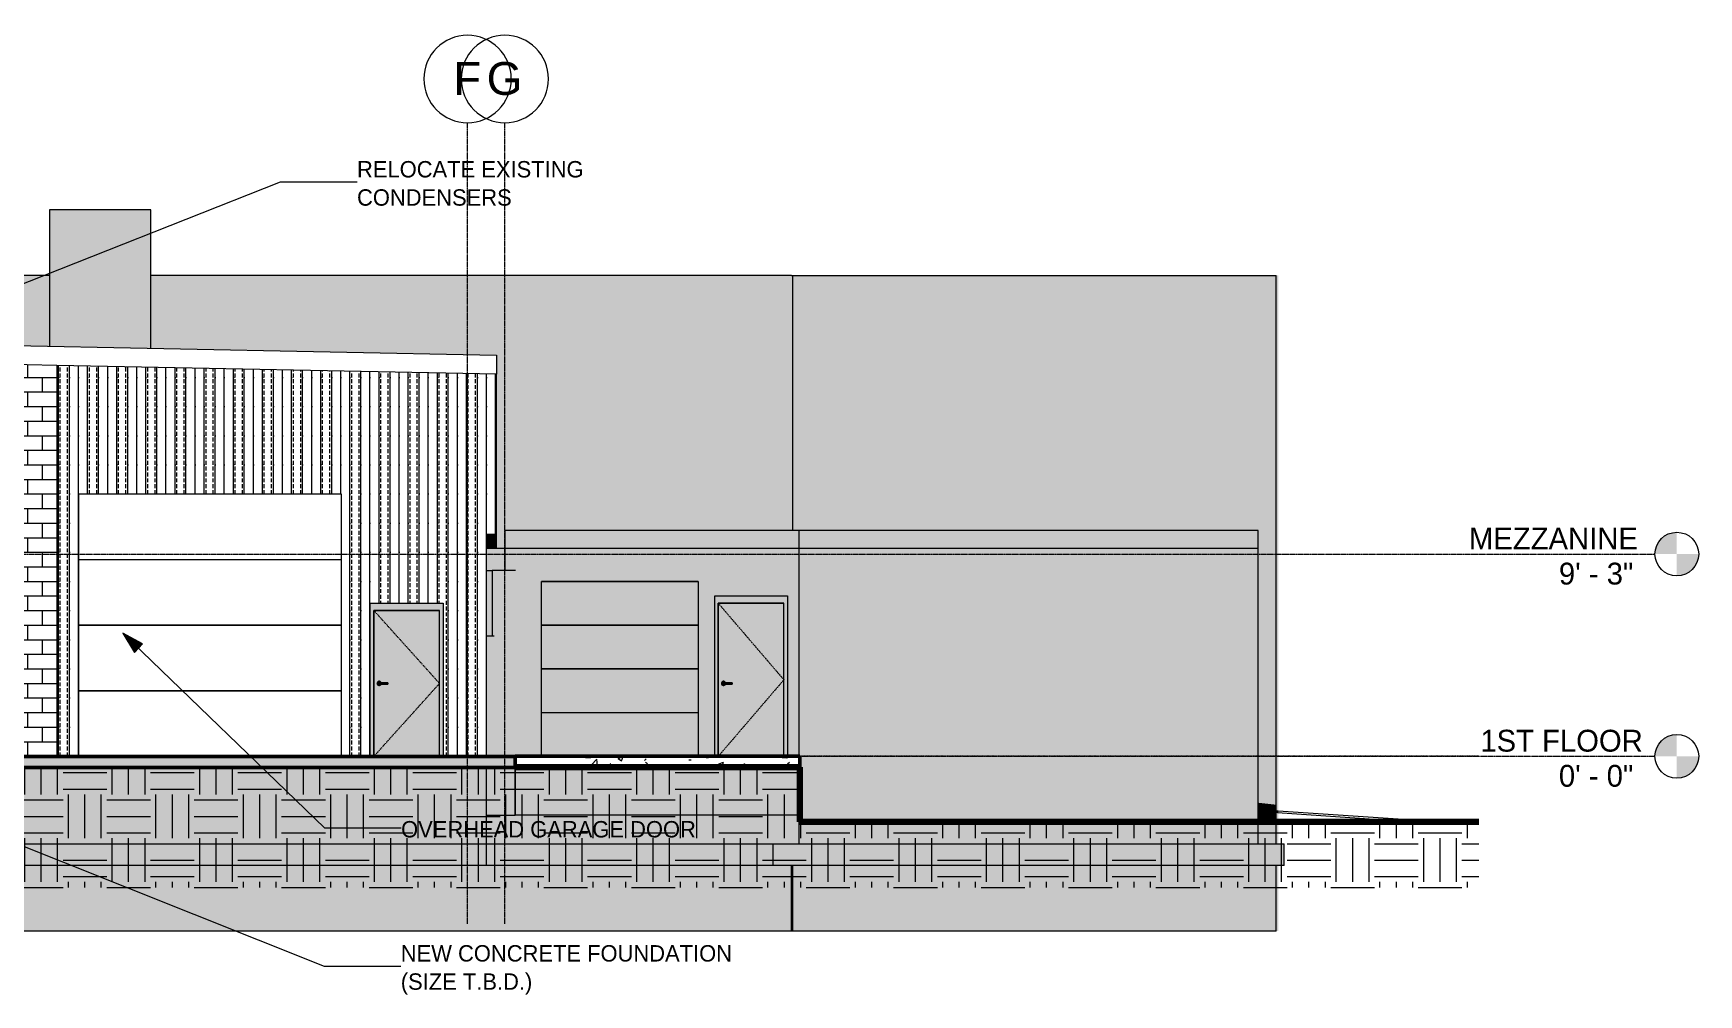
# Model space of a CAD drawing. Header units: inches. Extents: x -12040 to -7983, y -201 to 456.
# Drawn here: x -8897 to -7983, y -131 to 397 of the extents above; entities that cross this region are included whole.
import ezdxf

# ---------------------------------------------------------------- set-up
doc = ezdxf.new("R2010")
doc.units = ezdxf.units.IN
doc.header["$MEASUREMENT"] = 0
for name, pattern in [('Aligning Line 1_8_', [0.25, 0.125, -0.125]), ('Dash 1_16_', [0.125, 0.0625, -0.0625]), ('Grid Line 1_2_', [0.875, 0.5, -0.125, 0.125, -0.125])]:
    doc.linetypes.add(name, pattern=pattern)
for name, color, linetype, lineweight in [('A-DOOR', 31, 'Continuous', 13), ('A-DOOR-1', 163, 'Continuous', 13), ('A-DOOR-2', 10, 'Continuous', 13), ('A-DOOR-3', 173, 'Dash 1_16_', 9), ('A-DOOR-4', 173, 'Continuous', 9), ('A-DOOR-5', 31, 'Continuous', 9), ('A-DOOR-6', 31, 'Dash 1_16_', 9), ('A-DOOR-FRAM', 31, 'Continuous', 13), ('A-DOOR-FRAM-1', 10, 'Continuous', 13), ('A-DOOR-FRAM-2', 173, 'Continuous', 9), ('A-DOOR-FRAM-3', 31, 'Continuous', 9), ('A-FLOR-5', 192, 'Continuous', 50), ('A-FLOR-LEVL', 51, 'Continuous', 9), ('A-FLOR-LEVL-1', 51, 'Grid Line 1_2_', 9), ('A-FLOR-PATT-1', 8, 'Continuous', 9), ('A-GENM', 5, 'Continuous', 9), ('A-GENM-1', 5, 'Continuous', 50), ('A-ROOF', 132, 'Continuous', 13), ('A-ROOF-4', 10, 'Continuous', 13), ('A-ROOF-5', 90, 'Continuous', 13), ('A-ROOF-6', 163, 'Continuous', 13), ('A-WALL', 113, 'Continuous', 13), ('A-WALL-1', 10, 'Continuous', 13), ('A-WALL-3', 163, 'Continuous', 13), ('A-WALL-4', 254, 'Continuous', 13), ('A-WALL-PATT-1', 10, 'Continuous', 13), ('A-WALL-PATT-3', 111, 'Continuous', 9), ('C-TOPO', 7, 'Continuous', 9), ('C-TOPO-1', 7, 'Continuous', 140), ('C-TOPO-2', 253, 'Continuous', 9), ('C-TOPO-4', 9, 'Continuous', 9), ('G-ANNO-SYMB', 111, 'Aligning Line 1_8_', 9), ('G-ANNO-TEXT', 231, 'Continuous', 9), ('S-BEAM-1', 173, 'Continuous', 9), ('S-BEAM-6', 50, 'Continuous', 9), ('S-COLS-2', 173, 'Continuous', 9), ('S-COLS-4', 90, 'Continuous', 13), ('S-FNDN', 32, 'Continuous', 13), ('S-FNDN-4', 163, 'Continuous', 13), ('S-FNDN-5', 254, 'Continuous', 13), ('S-FNDN-8', 90, 'Continuous', 13), ('S-GRID-1', 1, 'Grid Line 1_2_', 9), ('S-GRID-IDEN', 1, 'Continuous', 9)]:
    doc.layers.add(name, color=color, linetype=linetype, lineweight=lineweight)
doc.styles.add('Arial', font='arial.ttf', dxfattribs={"height": 18})
doc.styles.add('Century Gothic', font='ufonts.com_century-gothic.ttf', dxfattribs={"height": 12})
doc.styles.add('Century Gothic_1', font='ufonts.com_century-gothic.ttf', dxfattribs={"height": 9})
pattern_1 = [(0, (-8928.57, 126), (24, 24), [24, -24]), (0, (-8928.57, 135), (24, 24), [24, -24]), (0, (-8928.57, 144), (24, 24), [24, -24]), (90, (-8925.57, 147), (-24, 24), [24, -24]), (90, (-8916.57, 147), (-24, 24), [24, -24]), (90, (-8907.57, 147), (-24, 24), [24, -24])]
pattern_2 = [(50, (-8928.57, 126), (27.5427, -2.4099), [2.88, -31.68]), (355, (-8928.57, 126), (-5.3278, 28.8843), [2.304, -25.344]), (100.451, (-8926.276, 125.8), (22.2153, 26.474), [2.448, -26.924]), (46.184, (-8928.57, 133.68), (40.9819, -6.3564), [4.32, -47.52]), (96.636, (-8925.156, 133.15), (35.8907, 37.4062), [3.671, -40.386]), (351.184, (-8928.57, 133.68), (35.891, 37.4062), [3.456, -38.016]), (21, (-8924.73, 131.76), (22.921, -15.4607), [2.88, -31.68]), (326, (-8924.73, 131.76), (9.3435, 27.8457), [2.304, -25.344]), (71.451, (-8922.82, 130.472), (32.2648, 12.3844), [2.448, -26.924]), (37.5, (-8928.571, 126), (0.46686, 12.7827), [1.267, -23.77, 1.267, -24.461, -25.44]), (37.5, (-8928.571, 126), (0.46686, 12.7827), [-50.765, 1.267, -24.173]), (7.5, (-8928.571, 126), (10.1016, 15.1451), [1.267, -13.402, 1.267, -23.194, -9.696]), (7.5, (-8928.571, 126), (10.1016, 15.1451), [-39.13, 1.267, -8.429]), (327.5, (-8937.134, 126), (20.49916, -0.86578), [1.267, -8.333, 1.267, -28.685, -39.744]), (327.5, (-8937.134, 126), (20.49916, -0.86578), [-39.552, 1.267, -38.477]), (317.5, (-8940.974, 126), (22.3948, 3.8443), [1.267, -11.213, 1.267, -18.624, -28.224]), (317.5, (-8940.974, 126), (22.3948, 3.8443), [-32.371, 1.267, -26.957])]

# ---------------------------------------------------------------- blocks, each defined once
blk = doc.blocks.new('Door-Passage-Single-Flush - 36_ x 84_-1370570-BUILDING SECTION - NORTH_SOUTH - LOOKING EAST - _REPAIR GARAGE')
at = {"layer": 'A-DOOR-2'}
h = blk.add_hatch(color=256, dxfattribs=at)
h.paths.add_polyline_path([(-10683.21, 0.12), (-10647.21, 0.12), (-10647.21, 84), (-10683.21, 84), (-10683.21, 4.54)], flags=0)
h.paths.add_polyline_path([(-10680.35, 38.82), (-10680.66, 38.86), (-10680.94, 38.98), (-10681.19, 39.16), (-10681.38, 39.41), (-10681.49, 39.69), (-10681.53, 40), (-10681.49, 40.31), (-10681.38, 40.59), (-10681.11, 40.89), (-10680.94, 41.02), (-10680.66, 41.14), (-10680.35, 41.18), (-10680.05, 41.14), (-10679.76, 41.02), (-10679.52, 40.84), (-10679.33, 40.59), (-10679.21, 40.39), (-10675.53, 40.38), (-10675.53, 39.61), (-10679.25, 39.61), (-10679.33, 39.41), (-10679.52, 39.16), (-10679.76, 38.98), (-10680.05, 38.86)], flags=0)
h = blk.add_hatch(color=256, dxfattribs=at)
h.paths.add_polyline_path([(-10680.35, 38.82), (-10680.05, 38.86), (-10679.76, 38.98), (-10679.52, 39.16), (-10679.33, 39.41), (-10679.28, 39.61), (-10679.66, 39.62), (-10680.03, 40.01), (-10679.66, 40.39), (-10679.25, 40.39), (-10679.33, 40.59), (-10679.52, 40.84), (-10679.76, 41.02), (-10680.05, 41.14), (-10680.35, 41.18), (-10680.66, 41.14), (-10680.94, 41.02), (-10681.19, 40.84), (-10681.38, 40.59), (-10681.49, 40.31), (-10681.53, 40), (-10681.49, 39.69), (-10681.38, 39.41), (-10681.11, 39.11), (-10680.94, 38.98), (-10680.66, 38.86)], flags=0)
h.paths.add_polyline_path([(-10679.66, 39.61), (-10680, 39.62), (-10680.36, 39.64), (-10680.55, 39.74), (-10680.6, 39.8), (-10680.6, 40.2), (-10680.43, 40.35), (-10680.24, 40.39), (-10679.91, 40.35), (-10679.71, 40.34), (-10680.04, 40), (-10679.68, 39.62)], flags=0)
h.paths.add_polyline_path([(-10679.66, 39.8), (-10679.7, 40.07), (-10679.73, 40), (-10679.69, 39.9)], flags=0)
h = blk.add_hatch(color=256, dxfattribs=at)
h.paths.add_polyline_path([(-10680.25, 39.61), (-10679.91, 39.65), (-10679.71, 39.66), (-10680.04, 40), (-10680.61, 40), (-10680.55, 39.74), (-10680.43, 39.65), (-10680.27, 39.61)], flags=0)
h.paths.add_polyline_path([(-10679.66, 39.62), (-10679.69, 39.9), (-10679.73, 40), (-10680.04, 40), (-10679.7, 39.66)], flags=0)
h = blk.add_hatch(color=256, dxfattribs=at)
h.paths.add_polyline_path([(-10679.91, 40), (-10679.73, 40), (-10679.66, 40.34), (-10679.7, 40.34), (-10680.04, 40), (-10679.94, 40)], flags=0)
h.paths.add_polyline_path([(-10680.45, 40), (-10680.03, 40.01), (-10679.74, 40.38), (-10680, 40.38), (-10680.34, 40.37), (-10680.55, 40.26), (-10680.6, 40.2), (-10680.58, 40), (-10680.52, 40)], flags=0)
for points in [[(-10677.87, 40), (-10675.53, 40), (-10675.53, 40.39), (-10679.66, 40.38), (-10679.66, 40)], [(-10675.53, 39.61), (-10675.53, 40), (-10679.66, 40), (-10679.66, 39.61), (-10677.87, 39.61)]]:
    blk.add_hatch(color=256, dxfattribs=at).paths.add_polyline_path(points, flags=0)
at = {"layer": 'A-DOOR-FRAM-1'}
blk.add_hatch(color=256, dxfattribs=at).paths.add_polyline_path([(-10685.21, 0.12), (-10683.21, 0.12), (-10683.21, 84), (-10647.21, 84), (-10647.21, 0.12), (-10645.21, 0.12), (-10645.21, 88), (-10685.21, 88), (-10685.21, 3.72)], flags=0)
at = {"layer": 'A-DOOR-3'}
for p, q in [((-10683.21, 84), (-10647.21, 42)), ((-10647.21, 42), (-10683.1, 0.12))]:
    blk.add_line(p, q, dxfattribs=at)
at = {"layer": 'A-DOOR-4'}
for p, q in [((-10683.21, 84), (-10683.21, 0.12)), ((-10647.21, 84), (-10683.21, 84)), ((-10647.21, 0.12), (-10647.21, 84)), ((-10675.53, 40.39), (-10679.66, 40.39)), ((-10679.66, 39.61), (-10675.53, 39.61)), ((-10675.53, 40.39), (-10675.53, 40)), ((-10675.53, 40), (-10675.53, 39.61))]:
    blk.add_line(p, q, dxfattribs=at)
at = {"layer": 'A-DOOR-4', "flags": 128}
for points in [[(-10679.66, 40.39), (-10679.69, 40.39), (-10679.71, 40.39), (-10679.73, 40.39), (-10679.76, 40.39), (-10679.78, 40.39), (-10679.8, 40.39), (-10679.83, 40.39), (-10679.85, 40.39), (-10679.87, 40.39), (-10679.89, 40.39), (-10679.92, 40.39), (-10679.94, 40.39), (-10679.96, 40.39), (-10679.98, 40.39), (-10680, 40.39), (-10680.02, 40.39), (-10680.04, 40.39), (-10680.05, 40.39), (-10680.07, 40.39), (-10680.09, 40.39), (-10680.1, 40.39), (-10680.12, 40.39), (-10680.13, 40.39), (-10680.15, 40.39), (-10680.16, 40.39), (-10680.17, 40.39), (-10680.19, 40.39), (-10680.2, 40.39), (-10680.21, 40.39), (-10680.21, 40.39), (-10680.22, 40.39), (-10680.23, 40.39), (-10680.24, 40.39), (-10680.24, 40.39), (-10680.25, 40.39), (-10680.25, 40.39), (-10680.25, 40.39), (-10680.25, 40.39), (-10680.25, 40.39)], [(-10680.25, 39.61), (-10680.25, 39.61), (-10680.25, 39.61), (-10680.25, 39.61), (-10680.25, 39.61), (-10680.24, 39.61), (-10680.24, 39.61), (-10680.23, 39.61), (-10680.22, 39.61), (-10680.22, 39.61), (-10680.21, 39.61), (-10680.2, 39.61), (-10680.19, 39.61), (-10680.18, 39.61), (-10680.16, 39.61), (-10680.15, 39.61), (-10680.14, 39.61), (-10680.12, 39.61), (-10680.11, 39.61), (-10680.09, 39.61), (-10680.08, 39.61), (-10680.06, 39.61), (-10680.04, 39.61), (-10680.02, 39.61), (-10680, 39.61), (-10679.98, 39.61), (-10679.96, 39.61), (-10679.94, 39.61), (-10679.92, 39.61), (-10679.9, 39.61), (-10679.88, 39.61), (-10679.86, 39.61), (-10679.83, 39.61), (-10679.81, 39.61), (-10679.79, 39.61), (-10679.76, 39.61), (-10679.74, 39.61), (-10679.72, 39.61), (-10679.69, 39.61), (-10679.67, 39.61), (-10679.66, 39.61)]]:
    blk.add_lwpolyline(points, dxfattribs=at)
at = {"layer": 'A-DOOR-4'}
for centre, radius, start, end in [((-10680.35, 40), 1.18, 19.63434, 180), ((-10680.35, 40), 1.18, 180, 340.43675), ((-10680.25, 40), 0.394, 150, 180), ((-10680.25, 40), 0.394, 180, 210), ((-10680.25, 40), 0.394, 90, 105), ((-10680.25, 40), 0.394, 255, 270)]:
    blk.add_arc(centre, radius, start, end, dxfattribs=at)
at = {"layer": 'A-DOOR-FRAM-2'}
for p, q in [((-10683.21, 0.12), (-10683.21, 84)), ((-10683.21, 84), (-10647.21, 84)), ((-10647.21, 0.12), (-10647.21, 84))]:
    blk.add_line(p, q, dxfattribs=at)
blk = doc.blocks.new('Door-Sectional_DesignersChoice_Amarr - 7_x8_-1261150-BUILDING SECTION - NORTH_SOUTH - LOOKING EAST - _REPAIR GARAGE')
at = {"layer": 'A-DOOR-2'}
for points in [[(-10780.14, 95.94), (-10694.21, 95.94), (-10694.21, 96), (-10780.21, 96), (-10780.21, 95.94)], [(-10780.21, 72), (-10694.21, 72), (-10694.21, 95.94), (-10780.21, 95.94)], [(-10780.21, 71.94), (-10694.21, 71.94), (-10694.21, 72), (-10780.21, 72)], [(-10780.21, 48), (-10694.21, 48), (-10694.21, 71.94), (-10780.21, 71.94), (-10780.21, 66)], [(-10780.21, 47.94), (-10694.21, 47.94), (-10694.21, 48), (-10780.21, 48)], [(-10780.21, 24), (-10694.21, 24), (-10694.21, 47.94), (-10780.21, 47.94)], [(-10780.21, 23.94), (-10694.21, 23.94), (-10694.21, 24), (-10780.21, 24)], [(-10780.21, 0), (-10756.12, 0), (-10756.12, 0.12), (-10694.21, 0.12), (-10694.21, 23.94), (-10780.21, 23.94), (-10780.21, 0.12)]]:
    blk.add_hatch(color=256, dxfattribs=at).paths.add_polyline_path(points, flags=0)
at = {"layer": 'A-DOOR-1'}
for p, q in [((-10694.21, 95.94), (-10780.21, 95.94)), ((-10780.21, 72), (-10694.21, 72)), ((-10694.21, 71.94), (-10780.21, 71.94)), ((-10780.21, 48), (-10694.21, 48)), ((-10694.21, 47.94), (-10780.21, 47.94)), ((-10780.21, 24), (-10694.21, 24)), ((-10694.21, 23.94), (-10780.21, 23.94))]:
    blk.add_line(p, q, dxfattribs=at)
blk = doc.blocks.new('Conc Beam - Conc Beam-1196117-BUILDING SECTION - NORTH_SOUTH - LOOKING EAST - _REPAIR GARAGE')
at = {"layer": 'S-BEAM-6'}
blk.add_hatch(color=256, dxfattribs=at).paths.add_polyline_path([(-10802.21, 102), (-10800.4, 102), (-10800.4, 114), (-10810.46, 114), (-10810.46, 102), (-10803.9, 102)], flags=0)
at = {"layer": 'S-BEAM-1'}
for p, q in [((-10800.4, 114), (-10810.46, 114)), ((-10810.46, 102), (-10807.4, 102))]:
    blk.add_line(p, q, dxfattribs=at)
blk = doc.blocks.new('Walls 1 - Walls 1-1277454-BUILDING SECTION - NORTH_SOUTH - LOOKING EAST - _REPAIR GARAGE')
at = {"layer": 'A-WALL-1'}
h = blk.add_hatch(color=256, dxfattribs=at)
h.paths.add_polyline_path([(-11927.33, -96), (-11911.21, -96), (-11911.21, -72), (-11927.33, -72)], flags=0)
h.paths.add_polyline_path([(-11927.33, -36), (-11911.21, -36), (-11911.21, 264), (-11927.33, 264), (-11927.33, 70.16)], flags=0)
h = blk.add_hatch(color=256, dxfattribs=at)
h.paths.add_polyline_path([(-11911.21, -96), (-11829.4, -96), (-11829.4, -84), (-11816.4, -84), (-11816.4, -72), (-11911.21, -72)], flags=0)
h.paths.add_polyline_path([(-11911.21, 0), (-11813.9, 0), (-11813.87, 41.44), (-11813.74, 41.7), (-11813.68, 41.78), (-11813.52, 41.9), (-11813.34, 41.97), (-11813.15, 42), (-11774.15, 42), (-11774.15, 264), (-11911.21, 264), (-11911.21, 70.16)], flags=0)
h.paths.add_polyline_path([(-11812.4, 0), (-11775.65, 0), (-11775.65, 16), (-11812.4, 16), (-11812.4, 2.17)], flags=0)
h.paths.add_polyline_path([(-11812.4, 17.5), (-11775.65, 17.5), (-11775.65, 40.5), (-11812.4, 40.5), (-11812.4, 18.17)], flags=0)
h = blk.add_hatch(color=256, dxfattribs=at)
h.paths.add_polyline_path([(-10643.01, -96), (-10642.37, -96), (-10642.37, -72), (-10643.01, -72)], flags=0)
h.paths.add_polyline_path([(-10642.37, 124), (-10642.37, 264), (-10642.99, 264), (-10642.99, 124)], flags=0)
h = blk.add_hatch(color=256, dxfattribs=at)
h.paths.add_polyline_path([(-10638.43, -96), (-10376.85, -96), (-10376.85, -72), (-10642.37, -72), (-10642.37, -96)], flags=0)
h.paths.add_polyline_path([(-10376.85, -26.61), (-10376.85, 264), (-10642.37, 264), (-10642.37, 124), (-10386.77, 124), (-10386.77, -25.5), (-10385.27, -25.67)], flags=0)
h = blk.add_hatch(color=256, dxfattribs=at)
h.paths.add_polyline_path([(-10375.73, -96), (-10375.73, -72), (-10376.85, -72), (-10376.85, -96)], flags=0)
h.paths.add_polyline_path([(-10376.85, -26.61), (-10375.73, -23.74), (-10375.73, 264), (-10376.85, 264), (-10376.85, -25.67)], flags=0)
h = blk.add_hatch(color=256, dxfattribs=at)
h.paths.add_polyline_path([(-10376.85, -36), (-10376.85, -30.96), (-10386.77, -30.27), (-10386.77, -36)], flags=0)
h.paths.add_polyline_path([(-10376.85, -29.84), (-10376.85, -26.61), (-10386.77, -25.5), (-10386.77, -29.18)], flags=0)
h = blk.add_hatch(color=256, dxfattribs=at)
h.paths.add_polyline_path([(-10376.4, -36), (-10375.73, -36), (-10375.73, -31.04), (-10376.85, -30.96), (-10376.85, -36)], flags=0)
h.paths.add_polyline_path([(-10375.73, -29.92), (-10375.73, -23.74), (-10376.85, -26.61), (-10376.85, -29.84), (-10376.35, -29.88)], flags=0)
for points in [[(-11911.21, -72), (-11911.21, -36), (-11927.33, -36), (-11927.33, -72)], [(-11911.21, -72), (-11816.4, -72), (-11816.4, -36), (-11911.21, -36), (-11911.21, -57.83)], [(-10376.85, -30.96), (-10376.85, -29.84), (-10386.77, -29.18), (-10386.77, -30.27)], [(-10375.73, -31.04), (-10375.73, -29.92), (-10376.85, -29.84), (-10376.85, -30.96), (-10376.36, -31)], [(-11369.62, -72), (-10643.01, -72), (-10643.01, -60), (-11424.64, -60), (-11424.64, -72)], [(-10642.37, -72), (-10642.37, -60), (-10643.01, -60), (-10643.01, -72)], [(-11414.64, -96), (-10643.01, -96), (-10643.01, -72), (-11424.64, -72), (-11424.64, -84), (-11414.64, -84)]]:
    blk.add_hatch(color=256, dxfattribs=at).paths.add_polyline_path(points, flags=0)
h = blk.add_hatch(color=256, dxfattribs=at)
h.paths.add_polyline_path([(-10604.86, -72), (-10376.85, -72), (-10376.85, -60), (-10642.37, -60), (-10642.37, -72), (-10619.67, -72)], flags=0)
h.paths.add_polyline_path([(-10386.77, -48), (-10376.85, -48), (-10376.85, -36), (-10386.77, -36)], flags=0)
h = blk.add_hatch(color=256, dxfattribs=at)
h.paths.add_polyline_path([(-10376.85, -72), (-10375.73, -72), (-10375.73, -60), (-10376.85, -60)], flags=0)
h.paths.add_polyline_path([(-10376.49, -48), (-10375.73, -48), (-10375.73, -36), (-10376.85, -36), (-10376.85, -48)], flags=0)
blk.add_line((-10376.85, -30.96), (-10376.85, -29.84), dxfattribs=at)
at = {"layer": 'A-WALL-3'}
for p, q in [((-11927.33, 264), (-11911.21, 264)), ((-11911.21, 264), (-11774.15, 264)), ((-11911.21, 264), (-11911.21, -36)), ((-11774.15, 42), (-11774.15, 264)), ((-10643.01, 264), (-10642.37, 264)), ((-10642.37, 264), (-10376.85, 264)), ((-10642.37, 124), (-10642.37, 264)), ((-10376.85, -26.61), (-10376.85, 264)), ((-11911.21, -72), (-11911.21, -96)), ((-10643.01, -96), (-10643.01, -72)), ((-10642.37, -96), (-10642.37, -72)), ((-10376.85, -96), (-10376.85, -72)), ((-11911.21, -96), (-11927.33, -96)), ((-11829.4, -96), (-11911.21, -96)), ((-10643.01, -96), (-11414.64, -96)), ((-10642.37, -96), (-10643.01, -96)), ((-10376.85, -96), (-10642.37, -96))]:
    blk.add_line(p, q, dxfattribs=at)
at = {"layer": 'A-WALL-4'}
for p, q in [((-10376.85, -26.9), (-10376.85, -26.61)), ((-10376.85, -29.84), (-10376.85, -26.94)), ((-11911.21, -36), (-11911.21, -72)), ((-10376.85, -36), (-10376.85, -30.96)), ((-10376.85, -48), (-10376.85, -36)), ((-10643.01, -72), (-10643.01, -60)), ((-10642.37, -72), (-10642.37, -60)), ((-10376.85, -72), (-10376.85, -60))]:
    blk.add_line(p, q, dxfattribs=at)
blk = doc.blocks.new('Parking_Stall_Multiple - 9x18-1326571-BUILDING SECTION - NORTH_SOUTH - LOOKING EAST - _REPAIR GARAGE')
at = {"layer": 'A-GENM'}
h = blk.add_hatch(color=256, dxfattribs=at)
h.paths.add_polyline_path([(-10753.12, -0.13), (-10753.12, 0.12), (-10756.12, 0.12), (-10756.12, -0.13)], flags=0)
h.paths.add_polyline_path([(-10648.12, -0.13), (-10645.12, -0.13), (-10645.12, 0.12), (-10648.12, 0.12)], flags=0)
blk.add_hatch(color=256, dxfattribs=at).paths.add_polyline_path([(-10681.11, 0), (-10648.12, 0), (-10648.12, 0.12), (-10753.12, 0.12), (-10753.12, 0)], flags=0)
blk.add_line((-10753.12, 0.12), (-10648.12, 0.12), dxfattribs=at)
at = {"layer": 'A-GENM-1'}
for p, q in [((-10753.12, 0.12), (-10756.12, 0.12)), ((-10756.12, 0.12), (-10756.12, -0.13)), ((-10753.12, -0.13), (-10753.12, 0.12)), ((-10645.12, 0.12), (-10648.12, 0.12)), ((-10648.12, 0.12), (-10648.12, -0.13)), ((-10645.12, -0.13), (-10645.12, 0.12)), ((-10756.12, -0.13), (-10753.12, -0.13)), ((-10648.12, -0.13), (-10645.12, -0.13))]:
    blk.add_line(p, q, dxfattribs=at)
blk = doc.blocks.new('Door-Sectional_DesignersChoice_Amarr - 16_x8_-V1-BUILDING SECTION - NORTH_SOUTH - LOOKING EAST - _REPAIR GARAGE')
at = {"layer": 'A-DOOR'}
for p, q in [((-10890.21, 143.94), (-11034.21, 143.94)), ((-11034.21, 108), (-10890.21, 108)), ((-10890.21, 107.94), (-11034.21, 107.94)), ((-11034.21, 72), (-10890.21, 72)), ((-10890.21, 71.94), (-11034.21, 71.94)), ((-11034.21, 36), (-10890.21, 36)), ((-10890.21, 35.94), (-11034.21, 35.94))]:
    blk.add_line(p, q, dxfattribs=at)
blk = doc.blocks.new('Door-Passage-Single-Flush - 36_ x 80_-1377304-BUILDING SECTION - NORTH_SOUTH - LOOKING EAST - _REPAIR GARAGE')
at = {"layer": 'A-DOOR'}
h = blk.add_hatch(color=256, dxfattribs=at)
h.paths.add_polyline_path([(-10836.27, 0), (-10836.27, 80), (-10872.27, 80), (-10872.27, 0), (-10836.89, 0)], flags=0)
h.paths.add_polyline_path([(-10869.42, 38.82), (-10869.72, 38.86), (-10870.01, 38.98), (-10870.25, 39.16), (-10870.44, 39.41), (-10870.56, 39.69), (-10870.6, 40), (-10870.56, 40.31), (-10870.44, 40.59), (-10870.25, 40.84), (-10870.01, 41.02), (-10869.72, 41.14), (-10869.34, 41.17), (-10869.11, 41.14), (-10868.83, 41.02), (-10868.58, 40.84), (-10868.39, 40.59), (-10868.27, 40.39), (-10864.59, 40.38), (-10864.59, 39.61), (-10868.31, 39.61), (-10868.39, 39.41), (-10868.58, 39.16), (-10868.83, 38.98), (-10869.11, 38.86), (-10869.34, 38.83)], flags=0)
h = blk.add_hatch(color=256, dxfattribs=at)
h.paths.add_polyline_path([(-10869.42, 38.82), (-10869.11, 38.86), (-10868.83, 38.98), (-10868.58, 39.16), (-10868.39, 39.41), (-10868.34, 39.61), (-10868.73, 39.62), (-10869.09, 40.01), (-10868.73, 40.39), (-10868.31, 40.39), (-10868.39, 40.59), (-10868.58, 40.84), (-10868.83, 41.02), (-10869.11, 41.14), (-10869.42, 41.18), (-10869.72, 41.14), (-10870.01, 41.02), (-10870.25, 40.84), (-10870.44, 40.59), (-10870.56, 40.31), (-10870.6, 40), (-10870.56, 39.69), (-10870.44, 39.41), (-10870.25, 39.16), (-10870.01, 38.98), (-10869.72, 38.86)], flags=0)
h.paths.add_polyline_path([(-10868.73, 39.61), (-10869.06, 39.62), (-10869.42, 39.64), (-10869.63, 39.76), (-10869.67, 39.88), (-10869.66, 40.2), (-10869.49, 40.35), (-10869.3, 40.39), (-10868.98, 40.35), (-10868.78, 40.34), (-10869.1, 40), (-10868.74, 39.62)], flags=0)
h.paths.add_polyline_path([(-10868.73, 39.8), (-10868.77, 40.07), (-10868.79, 40), (-10868.76, 39.9)], flags=0)
h = blk.add_hatch(color=256, dxfattribs=at)
h.paths.add_polyline_path([(-10868.73, 39.61), (-10869.1, 40), (-10869.68, 40), (-10869.61, 39.74), (-10869.49, 39.65), (-10869.31, 39.61), (-10868.98, 39.65), (-10868.8, 39.62)], flags=0)
h.paths.add_polyline_path([(-10868.73, 39.62), (-10868.76, 39.9), (-10868.79, 40), (-10869.1, 40), (-10868.77, 39.66)], flags=0)
h = blk.add_hatch(color=256, dxfattribs=at)
h.paths.add_polyline_path([(-10868.98, 40), (-10868.79, 40), (-10868.73, 40.34), (-10868.77, 40.34), (-10869.1, 40), (-10869, 40)], flags=0)
h.paths.add_polyline_path([(-10869.1, 40), (-10868.8, 40.38), (-10869.06, 40.38), (-10869.4, 40.37), (-10869.61, 40.26), (-10869.66, 40.2), (-10869.64, 40), (-10869.22, 40)], flags=0)
for points in [[(-10866.1, 40), (-10864.59, 40), (-10864.59, 40.39), (-10868.73, 40.38), (-10868.73, 40)], [(-10864.59, 39.61), (-10864.59, 40), (-10868.73, 40), (-10868.73, 39.61), (-10866.1, 39.61)]]:
    blk.add_hatch(color=256, dxfattribs=at).paths.add_polyline_path(points, flags=0)
at = {"layer": 'A-DOOR-FRAM'}
blk.add_hatch(color=256, dxfattribs=at).paths.add_polyline_path([(-10872.27, 0), (-10872.27, 80), (-10836.27, 80), (-10836.27, 0), (-10834.27, 0), (-10834.27, 84), (-10874.27, 84), (-10874.27, 0)], flags=0)
at = {"layer": 'A-DOOR-5'}
for p, q in [((-10872.27, 80), (-10872.27, 0)), ((-10836.27, 80), (-10872.27, 80)), ((-10836.27, 0), (-10836.27, 80)), ((-10864.59, 40.39), (-10868.73, 40.39)), ((-10868.73, 39.61), (-10864.59, 39.61)), ((-10864.59, 40.39), (-10864.59, 40)), ((-10864.59, 40), (-10864.59, 39.61))]:
    blk.add_line(p, q, dxfattribs=at)
at = {"layer": 'A-DOOR-5', "flags": 128}
for points in [[(-10868.73, 40.39), (-10868.75, 40.39), (-10868.77, 40.39), (-10868.8, 40.39), (-10868.82, 40.39), (-10868.84, 40.39), (-10868.87, 40.39), (-10868.89, 40.39), (-10868.91, 40.39), (-10868.93, 40.39), (-10868.96, 40.39), (-10868.98, 40.39), (-10869, 40.39), (-10869.02, 40.39), (-10869.04, 40.39), (-10869.06, 40.39), (-10869.08, 40.39), (-10869.1, 40.39), (-10869.12, 40.39), (-10869.13, 40.39), (-10869.15, 40.39), (-10869.17, 40.39), (-10869.18, 40.39), (-10869.2, 40.39), (-10869.21, 40.39), (-10869.22, 40.39), (-10869.24, 40.39), (-10869.25, 40.39), (-10869.26, 40.39), (-10869.27, 40.39), (-10869.28, 40.39), (-10869.29, 40.39), (-10869.29, 40.39), (-10869.3, 40.39), (-10869.3, 40.39), (-10869.31, 40.39), (-10869.31, 40.39), (-10869.31, 40.39), (-10869.32, 40.39), (-10869.32, 40.39)], [(-10869.32, 39.61), (-10869.32, 39.61), (-10869.32, 39.61), (-10869.31, 39.61), (-10869.31, 39.61), (-10869.31, 39.61), (-10869.3, 39.61), (-10869.29, 39.61), (-10869.29, 39.61), (-10869.28, 39.61), (-10869.27, 39.61), (-10869.26, 39.61), (-10869.25, 39.61), (-10869.24, 39.61), (-10869.23, 39.61), (-10869.21, 39.61), (-10869.2, 39.61), (-10869.19, 39.61), (-10869.17, 39.61), (-10869.15, 39.61), (-10869.14, 39.61), (-10869.12, 39.61), (-10869.1, 39.61), (-10869.08, 39.61), (-10869.07, 39.61), (-10869.05, 39.61), (-10869.03, 39.61), (-10869.01, 39.61), (-10868.98, 39.61), (-10868.96, 39.61), (-10868.94, 39.61), (-10868.92, 39.61), (-10868.9, 39.61), (-10868.87, 39.61), (-10868.85, 39.61), (-10868.83, 39.61), (-10868.8, 39.61), (-10868.78, 39.61), (-10868.76, 39.61), (-10868.73, 39.61), (-10868.73, 39.61)]]:
    blk.add_lwpolyline(points, dxfattribs=at)
at = {"layer": 'A-DOOR-5'}
for centre, radius, start, end in [((-10869.42, 40), 1.18, 19.63434, 180), ((-10869.42, 40), 1.18, 180, 340.43675), ((-10869.32, 40), 0.394, 150, 180), ((-10869.32, 40), 0.394, 180, 210), ((-10869.32, 40), 0.394, 94.05096, 105), ((-10869.32, 40), 0.394, 255, 265.94904)]:
    blk.add_arc(centre, radius, start, end, dxfattribs=at)
at = {"layer": 'A-DOOR-6'}
for p, q in [((-10872.27, 80), (-10836.27, 40)), ((-10836.27, 40), (-10872.27, 0))]:
    blk.add_line(p, q, dxfattribs=at)
at = {"layer": 'A-DOOR-FRAM-3'}
for p, q in [((-10872.27, 0), (-10872.27, 80)), ((-10872.27, 80), (-10836.27, 80)), ((-10836.27, 0), (-10836.27, 80))]:
    blk.add_line(p, q, dxfattribs=at)
blk = doc.blocks.new('Level - Level Head - Circle-50818-BUILDING SECTION - NORTH_SOUTH - LOOKING EAST - _REPAIR GARAGE')
at = {"layer": 'A-FLOR-LEVL'}
h = blk.add_hatch(color=256, dxfattribs=at)
edge = h.paths.add_edge_path(flags=0)
edge.add_line((-10156.98, 0), (-10168.98, 0))
edge.add_arc((-10156.98, 0), 12, 90, 180, ccw=False)
edge.add_line((-10156.98, 12), (-10156.98, 0))
h = blk.add_hatch(color=256, dxfattribs=at)
edge = h.paths.add_edge_path(flags=0)
edge.add_line((-10156.98, -12), (-10156.98, 0))
edge.add_line((-10156.98, 0), (-10144.98, 0))
edge.add_arc((-10156.98, 0), 12, 270, 360, ccw=False)
blk.add_circle((-10156.98, 0), 12, dxfattribs=at)
blk = doc.blocks.new('Grid - Grid Head - Circle-50561-BUILDING SECTION - NORTH_SOUTH - LOOKING EAST - _REPAIR GARAGE')
at = {"layer": 'S-GRID-IDEN'}
for start, end in [(360, 180), (180, 360)]:
    blk.add_arc((-10800.4, 371.84), 24, start, end, dxfattribs=at)

msp = doc.modelspace()

# ---------------------------------------------------------------- hatches: boundary and pattern name
at = {"layer": 'A-FLOR-PATT-1'}
h = msp.add_hatch(dxfattribs=at)
h.set_pattern_fill('FP_8', color=256, style=0, pattern_type=2)
h.set_pattern_definition(pattern_2)
h.paths.add_polyline_path([(-9294.13, -6.13), (-8632.38, -6.13), (-8632.38, -0.13), (-9294.13, -0.13)], flags=0)
h = msp.add_hatch(dxfattribs=at)
h.set_pattern_fill('FP_8', color=256, style=0, pattern_type=2)
h.set_pattern_definition(pattern_2)
h.paths.add_polyline_path([(-8632.38, -6), (-8476.04, -6), (-8476.04, 0), (-8632.38, 0)], flags=0)
at = {"layer": 'A-ROOF-4'}
msp.add_hatch(color=256, dxfattribs=at).paths.add_polyline_path([(-8476.63, 114), (-8224.38, 114), (-8224.38, 124), (-8476.63, 124)], flags=0)
at = {"layer": 'A-ROOF-5'}
msp.add_hatch(color=256, dxfattribs=at).paths.add_polyline_path([(-8638, 114), (-8476.63, 114), (-8476.63, 124), (-8638, 124)], flags=0)
at = {"layer": 'A-WALL'}
for points in [[(-8648.06, 114), (-8642.63, 114), (-8642.63, 121.97), (-8648.06, 121.97)], [(-8645, 66), (-8645, 102), (-8648.06, 102), (-8648.06, 66)]]:
    msp.add_hatch(color=256, dxfattribs=at).paths.add_polyline_path(points, flags=0)
at = {"layer": 'A-WALL-PATT-1'}
for points in [[(-8832.38, 224.06), (-8832.38, 300), (-8888.01, 300), (-8888.01, 225.18), (-8882.2, 225.06)], [(-8476.04, -36), (-8224.38, -36), (-8224.38, 114), (-8476.63, 114), (-8476.63, 0), (-8476.04, 0), (-8476.04, -6), (-8476.04, -6.01)], [(-8622.57, -48), (-8476.63, -48), (-8476.63, -6.01), (-8632.38, -6.01), (-8632.38, -32.37), (-8648.06, -32.37), (-8648.06, -48), (-8632.38, -48)], [(-8648.06, -32.36), (-8632.38, -32.36), (-8632.38, -6.13), (-8648.06, -6.13), (-8648.06, -25.83)], [(-8463.53, -48), (-8224.38, -48), (-8224.38, -36), (-8476.04, -36), (-8476.04, -6.01), (-8476.63, -6.01), (-8476.63, -48), (-8466.79, -48)]]:
    msp.add_hatch(color=256, dxfattribs=at).paths.add_polyline_path(points, flags=0)
h = msp.add_hatch(color=256, dxfattribs=at)
h.paths.add_polyline_path([(-9605.5, -0.13), (-9596, -0.13), (-9596, 0), (-9606, 0), (-9606, -0.13)], flags=0)
h.paths.add_polyline_path([(-9609.16, 0), (-9608.25, 0), (-9608.25, 16), (-9611.75, 16), (-9611.75, 0)], flags=0)
h.paths.add_polyline_path([(-9611.75, 17.5), (-9608.25, 17.5), (-9608.25, 39.61), (-9609.48, 39.64), (-9609.63, 39.74), (-9609.68, 39.8), (-9609.68, 40.2), (-9609.51, 40.35), (-9609.33, 40.38), (-9609.12, 40.39), (-9608.25, 40.39), (-9608.25, 40.5), (-9611.75, 40.5), (-9611.75, 22.17)], flags=0)
h.paths.add_polyline_path([(-9609.33, 39.68), (-9609.35, 39.72), (-9609.33, 39.68)], flags=0)
h.paths.add_polyline_path([(-9608.75, 39.8), (-9608.78, 40.1), (-9608.81, 39.99), (-9608.78, 39.9)], flags=0)
h.paths.add_polyline_path([(-9609.16, 42), (-9608.25, 42), (-9608.25, 239.72), (-8888.01, 225.18), (-8888.01, 264), (-9061.5, 264), (-9061.5, 241.42), (-9060.5, 241.4), (-9060.5, 240.29), (-9061.5, 240.29), (-9061.5, 238.86), (-9060.5, 238.85), (-9060.5, 238.5), (-9061.5, 238.5), (-9061.5, 236.46), (-9059.5, 236.46), (-9059.5, 231.87), (-9105.29, 231.87), (-9105.29, 236.46), (-9103.29, 236.46), (-9103.29, 264), (-9215.29, 264), (-9215.29, 244.42), (-9214.29, 244.4), (-9214.29, 243.29), (-9215.29, 243.29), (-9215.29, 241.86), (-9214.29, 241.85), (-9214.29, 241.5), (-9215.29, 241.5), (-9215.29, 239.46), (-9213.29, 239.46), (-9213.29, 234.87), (-9259.07, 234.87), (-9259.07, 239.46), (-9257.07, 239.46), (-9257.07, 264), (-9611.75, 264), (-9611.75, 42)], flags=0)
h.paths.add_polyline_path([(-8642.63, 114), (-8638, 114), (-8638, 124), (-8480.6, 124), (-8480.6, 264), (-8832.38, 264), (-8832.38, 224.06), (-8642.63, 220.22), (-8642.63, 118.12)], flags=0)
h.paths.add_polyline_path([(-8942.75, 228.87), (-8951.53, 228.87), (-8951.53, 233.46), (-8949.53, 233.46), (-8949.53, 262.87), (-8946.54, 262.87), (-8946.54, 263.23), (-8910.74, 263.23), (-8910.74, 262.87), (-8907.75, 262.87), (-8907.75, 238.42), (-8906.75, 238.4), (-8906.75, 237.29), (-8907.75, 237.29), (-8907.75, 235.86), (-8906.75, 235.85), (-8906.75, 235.5), (-8907.75, 235.5), (-8907.75, 233.46), (-8905.75, 233.46), (-8905.75, 228.87), (-8934.12, 228.87)], flags=0)
h = msp.add_hatch(color=256, dxfattribs=at)
h.paths.add_polyline_path([(-8648.03, -0.13), (-8632.38, -0.13), (-8632.38, 0), (-8643.82, 0), (-8643.82, 66), (-8648.06, 66), (-8648.06, -0.13)], flags=0)
h.paths.add_polyline_path([(-8632.18, 0), (-8617.81, 0), (-8617.81, 96), (-8531.81, 96), (-8531.8, 0.12), (-8522.81, 0.12), (-8522.81, 88), (-8482.81, 88), (-8482.81, 0.12), (-8482.72, 0.12), (-8482.72, 0), (-8476.63, 0), (-8476.63, 114), (-8638, 114), (-8638, 102), (-8632.18, 102), (-8632.18, 6.17)], flags=0)
h = msp.add_hatch(color=256, dxfattribs=at)
h.paths.add_polyline_path([(-9336.55, -0.13), (-9310.6, -0.13), (-9310.6, 0), (-9342.24, 0), (-9342.24, -0.13)], flags=0)
h.paths.add_polyline_path([(-9596, -0.13), (-9595.24, -0.13), (-9595.25, 0), (-9596, 0)], flags=0)
h.paths.add_polyline_path([(-9519.13, -0.13), (-9343.74, -0.13), (-9343.74, 0), (-9575.25, 0), (-9575.25, -0.13), (-9537.99, -0.13)], flags=0)
h.paths.add_polyline_path([(-9585.26, -0.13), (-9576.75, -0.13), (-9576.75, 0), (-9585.26, 0)], flags=0)
h.paths.add_polyline_path([(-9300.62, -0.13), (-9296.38, -0.13), (-9296.38, 0), (-9300.62, 0)], flags=0)
h.paths.add_polyline_path([(-8931.88, -0.13), (-8648.06, -0.13), (-8648.06, 0), (-8934.13, 0), (-8934.12, -0.13), (-8932.63, -0.13)], flags=0)
h.paths.add_polyline_path([(-8959.12, -0.13), (-8959.12, 0), (-9262.25, 0), (-9262.25, -0.13), (-8960.09, -0.13)], flags=0)
h.paths.add_polyline_path([(-9289.13, -0.13), (-9289.13, 0), (-9294.13, 0), (-9294.13, -0.13), (-9293.13, -0.13)], flags=0)
h = msp.add_hatch(color=256, dxfattribs=at)
h.paths.add_polyline_path([(-9262.25, -48), (-8959.12, -48), (-8959.12, -6.13), (-8975, -6.13), (-8975, -24), (-9023, -24), (-9023, -6.13), (-9216, -6.13), (-9216, -24), (-9262.25, -24), (-9262.25, -36)], flags=0)
h.paths.add_polyline_path([(-8921.13, -48), (-8648.06, -48), (-8648.06, -6.13), (-8934.13, -6.13), (-8934.12, -48)], flags=0)
at = {"layer": 'A-WALL-PATT-3'}
h = msp.add_hatch(dxfattribs=at)
h.set_pattern_fill('FP_13', color=256, style=0, pattern_type=2)
h.set_pattern_definition([(0, (-8883.875, 0), (0, 8), []), (90, (-8883.875, 0), (-8, 8), [8, -8])])
h.paths.add_polyline_path([(-9271.64, 0), (-9229.13, 0), (-9229.13, 84), (-9191.5, 84), (-9191.5, 144), (-9047.5, 144), (-9047.5, 0), (-8952.11, 0), (-8952.11, 202.66), (-8942.75, 202.66), (-8942.75, 203.79), (-9285.5, 210.69), (-9285.47, 209.83), (-9276.15, 209.83), (-9276.15, 0)], flags=0)
h.paths.add_polyline_path([(-8883.88, 0), (-8883.88, 214.59), (-8931.88, 215.56), (-8931.88, 0)], flags=0)
h.paths.add_polyline_path([(-9193.78, 151.25), (-9193.78, 153.25), (-9192.78, 153.25), (-9192.78, 151.25)], flags=0)
h.paths.add_polyline_path([(-9046.22, 151.25), (-9046.22, 153.25), (-9045.22, 153.25), (-9045.22, 151.25)], flags=0)
h = msp.add_hatch(dxfattribs=at)
h.set_pattern_fill('FP_12', color=256, style=0, pattern_type=2)
h.set_pattern_definition([(90, (-8637.063, 0), (-16, 1e-15), [16, 0, 0, 0]), (90, (-8643.063, 0), (-16, 1e-15), [16, 0, 0, 0]), (90, (-8642.063, 0), (-16, 1e-15), [2.143, -13.857]), (90, (-8648.063, 0), (-16, 1e-15), [16, 0, 0, 0]), (90, (-8642.063, 3.214), (-16, 1e-15), [2.143, -13.857]), (90, (-8642.063, 6.429), (-16, 1e-15), [2.143, -13.857]), (90, (-8642.063, 9.643), (-16, 1e-15), [2.143, -13.857]), (90, (-8642.063, 12.857), (-16, 1e-15), [2.143, -13.857]), (90, (-8638.063, 0), (-16, 1e-15), [2.143, -13.857]), (90, (-8638.063, 3.214), (-16, 1e-15), [2.143, -13.857]), (90, (-8638.063, 6.429), (-16, 1e-15), [2.143, -13.857]), (90, (-8638.063, 9.643), (-16, 1e-15), [2.143, -13.857]), (90, (-8638.063, 12.857), (-16, 1e-15), [2.143, -13.857])])
h.paths.add_polyline_path([(-8883.88, 0), (-8871.81, 0), (-8871.81, 144), (-8727.81, 144), (-8727.81, 0), (-8711.88, 0), (-8711.88, 84), (-8671.88, 84), (-8671.88, 0), (-8648.06, 0), (-8648.06, 121.97), (-8642.63, 121.97), (-8642.63, 209.72), (-8883.88, 214.59), (-8883.88, 70.16)], flags=0)
at = {"layer": 'C-TOPO'}
h = msp.add_hatch(dxfattribs=at)
h.set_pattern_fill('FP_7', color=256, style=0, pattern_type=2)
h.set_pattern_definition(pattern_1)
h.paths.add_polyline_path([(-8632.38, -72), (-8476.04, -72), (-8476.04, -6.01), (-8632.38, -6.01), (-8632.38, -57.83)], flags=0)
h = msp.add_hatch(dxfattribs=at)
h.set_pattern_fill('FP_7', color=256, style=0, pattern_type=2)
h.set_pattern_definition(pattern_1)
h.paths.add_polyline_path([(-8476.04, -72), (-8103.32, -72), (-8103.32, -36), (-8476.04, -36), (-8476.04, -57.83)], flags=0)
at = {"layer": 'C-TOPO-2'}
h = msp.add_hatch(dxfattribs=at)
h.set_pattern_fill('FP_7', color=256, style=0, pattern_type=2)
h.set_pattern_definition(pattern_1)
h.paths.add_polyline_path([(-9115.13, -72), (-8632.38, -72), (-8632.38, -6.13), (-8934.13, -6.13), (-8934.12, -48), (-8921.13, -48), (-8921.13, -60), (-8957.13, -60), (-8957.13, -48), (-8944.13, -48), (-8944.13, -6.13), (-9115.13, -6.13), (-9115.13, -57.83)], flags=0)
at = {"layer": 'G-ANNO-TEXT'}
msp.add_hatch(color=256, dxfattribs=at).paths.add_polyline_path([(-8847.77, 67.67), (-8841.37, 57.03), (-8836.91, 61.65)], flags=0)
at = {"layer": 'S-COLS-4'}
for points in [[(-8639.81, 0), (-8638, 0), (-8638, 102), (-8645, 102), (-8645, 66), (-8643.82, 66), (-8643.82, 0), (-8641.5, 0)], [(-8636.19, 0), (-8632.18, 0), (-8632.18, 102), (-8638, 102), (-8638, 0)]]:
    msp.add_hatch(color=256, dxfattribs=at).paths.add_polyline_path(points, flags=0)
at = {"layer": 'S-FNDN-8'}
h = msp.add_hatch(color=256, dxfattribs=at)
h.paths.add_polyline_path([(-9223.03, -60), (-8969.12, -60), (-8969.12, -48), (-9262.25, -48), (-9262.25, -60)], flags=0)
h.paths.add_polyline_path([(-8921.13, -60), (-8648.06, -60), (-8648.06, -48), (-8921.13, -48)], flags=0)
for points in [[(-8648.06, -60), (-8490.81, -60), (-8490.81, -48), (-8648.06, -48), (-8648.06, -57.83)], [(-8440.6, -60), (-8210.19, -60), (-8210.19, -48), (-8490.81, -48), (-8490.81, -60), (-8442.46, -60)]]:
    msp.add_hatch(color=256, dxfattribs=at).paths.add_polyline_path(points, flags=0)

# ---------------------------------------------------------------- linework, layer by layer
at = {"layer": 'A-FLOR-5'}
for p, q in [((-8632.38, -0.13), (-9294.13, -0.13)), ((-9294.13, -6.13), (-8632.38, -6.13)), ((-8476.04, 0), (-8632.38, 0)), ((-8632.38, 0), (-8632.38, -6.13)), ((-8632.38, -6), (-8476.04, -6)), ((-8476.04, -6), (-8476.04, 0))]:
    msp.add_line(p, q, dxfattribs=at)
at = {"layer": 'A-FLOR-LEVL-1'}
for p, q in [((-9814.61, 111), (-8006.59, 111)), ((-9861.65, 0), (-8006.59, 0))]:
    msp.add_line(p, q, dxfattribs=at)
at = {"layer": 'A-ROOF'}
for p, q in [((-8931.88, 226.07), (-8642.63, 220.22)), ((-8642.63, 220.22), (-8642.63, 209.72)), ((-8883.88, 214.59), (-8931.88, 215.56))]:
    msp.add_line(p, q, dxfattribs=at)
at = {"layer": 'A-ROOF-6'}
for p, q in [((-8638, 124), (-8638, 114)), ((-8224.38, 124), (-8638, 124)), ((-8476.63, 124), (-8476.63, 114)), ((-8224.38, 114), (-8224.38, 124))]:
    msp.add_line(p, q, dxfattribs=at)
at = {"layer": 'A-WALL'}
for p, q in [((-8883.88, 214.59), (-8883.88, 0)), ((-8642.63, 209.72), (-8883.88, 214.59)), ((-8642.63, 114), (-8642.63, 209.72)), ((-8871.81, 0), (-8871.81, 144)), ((-8871.81, 144), (-8727.81, 144)), ((-8727.81, 144), (-8727.81, 0)), ((-8648.06, 0), (-8648.06, 121.97)), ((-8648.06, 121.97), (-8642.63, 121.97)), ((-8711.88, 0), (-8711.88, 84)), ((-8711.88, 84), (-8671.88, 84)), ((-8671.88, 84), (-8671.88, 0)), ((-8883.88, 0), (-8871.81, 0)), ((-8727.81, 0), (-8711.88, 0)), ((-8671.88, 0), (-8648.06, 0))]:
    msp.add_line(p, q, dxfattribs=at)
at = {"layer": 'A-WALL-3'}
for p, q in [((-8888.01, 300), (-8888.01, 225.18)), ((-8832.38, 300), (-8888.01, 300)), ((-8832.38, 224.06), (-8832.38, 300)), ((-8888.01, 264), (-9061.5, 264)), ((-8480.6, 264), (-8832.38, 264)), ((-8224.38, 114), (-8638, 114)), ((-8638, 114), (-8638, 102)), ((-8476.63, 114), (-8476.63, 0)), ((-8224.38, -48), (-8224.38, 114)), ((-8617.81, 0), (-8617.81, 96)), ((-8617.81, 96), (-8531.81, 96)), ((-8531.81, 96), (-8531.81, 0.12)), ((-8522.81, 0.12), (-8522.81, 88)), ((-8522.81, 88), (-8482.81, 88)), ((-8482.81, 88), (-8482.81, 0.12)), ((-8643.82, 66), (-8648.06, 66))]:
    msp.add_line(p, q, dxfattribs=at)
at = {"layer": 'A-WALL-4'}
msp.add_line((-8476.63, -6.01), (-8476.63, -48), dxfattribs=at)
at = {"layer": 'C-TOPO'}
for p, q in [((-8476.63, -6.01), (-8632.38, -6.01)), ((-8509.2, -6.01), (-8632.38, -6.01)), ((-8632.38, -6.13), (-8632.38, -6.01)), ((-8632.38, -6.13), (-8632.38, -6.01)), ((-8476.63, -6.01), (-8632.38, -6.01)), ((-8632.38, -32.36), (-8632.38, -6.13)), ((-8632.38, -32.37), (-8632.38, -6.13)), ((-8476.04, -6.01), (-8509.2, -6.01)), ((-8476.04, -6.01), (-8476.04, -11.55)), ((-8476.04, -11.55), (-8476.04, -36)), ((-8648.06, -32.37), (-8632.38, -32.37)), ((-8476.63, -32.3), (-8632.38, -32.36)), ((-8476.63, -32.3), (-8632.38, -32.36)), ((-8632.38, -32.37), (-8632.38, -32.36)), ((-8632.38, -32.36), (-8632.38, -32.37)), ((-8457.27, -36), (-8476.04, -36)), ((-8457.27, -36), (-8442.46, -36)), ((-8442.46, -36), (-8436.88, -36)), ((-8428.51, -36), (-8436.88, -36)), ((-8377.35, -36), (-8428.51, -36)), ((-8377.35, -36), (-8103.32, -36)), ((-8224.38, -29.18), (-8122.85, -36)), ((-8142.2, -36), (-8224.38, -30.27)), ((-8122.85, -36), (-8224.38, -36)), ((-8142.2, -36), (-8122.85, -36)), ((-8142.2, -36), (-8122.91, -36)), ((-8122.91, -36), (-8122.85, -36)), ((-8122.85, -36), (-8103.79, -36))]:
    msp.add_line(p, q, dxfattribs=at)
at = {"layer": 'C-TOPO-1'}
for p, q in [((-8632.38, -6.01), (-8509.2, -6.01)), ((-8509.2, -6.01), (-8476.04, -6.01)), ((-8476.04, -36), (-8457.27, -36)), ((-8457.27, -36), (-8442.46, -36)), ((-8442.46, -36), (-8436.88, -36)), ((-8436.88, -36), (-8428.51, -36)), ((-8428.51, -36), (-8377.35, -36)), ((-8377.35, -36), (-8103.32, -36))]:
    msp.add_line(p, q, dxfattribs=at)
at = {"layer": 'C-TOPO-1', "flags": 128}
msp.add_lwpolyline([(-8476.04, -6.01), (-8476.04, -11.55), (-8476.04, -36)], dxfattribs=at)
at = {"layer": 'C-TOPO-4'}
for p, q in [((-8632.38, -6.01), (-8632.38, -6.13)), ((-8632.38, -6.13), (-8632.38, -32.37)), ((-8648.06, -32.37), (-8632.38, -32.37))]:
    msp.add_line(p, q, dxfattribs=at)
at = {"layer": 'G-ANNO-SYMB'}
msp.add_line((-8103.32, 0), (-9764.93, 0), dxfattribs=at)
at = {"layer": 'G-ANNO-TEXT'}
for p, q in [((-8927.77, 249.48), (-8761.16, 315.28)), ((-8761.16, 315.28), (-8719.16, 315.28)), ((-8847.77, 67.67), (-8841.37, 57.03)), ((-8836.91, 61.65), (-8847.77, 67.67)), ((-8847.77, 67.67), (-8736.96, -39.3)), ((-8841.37, 57.03), (-8836.91, 61.65)), ((-8938.19, -35.11), (-8737.14, -115.16)), ((-8736.96, -39.3), (-8694.96, -39.3)), ((-8737.14, -115.16), (-8695.14, -115.16))]:
    msp.add_line(p, q, dxfattribs=at)
at = {"layer": 'S-COLS-2'}
for p, q in [((-8645, 102), (-8645, 66)), ((-8638, 102), (-8645, 102)), ((-8632.15, 102), (-8638, 102)), ((-8638, 0), (-8643.86, 0)), ((-8632.33, 0), (-8638, 0))]:
    msp.add_line(p, q, dxfattribs=at)
at = {"layer": 'S-FNDN'}
msp.add_line((-8931.88, 0), (-8883.88, 0), dxfattribs=at)
at = {"layer": 'S-FNDN-4'}
for p, q in [((-8727.81, 0), (-8871.81, 0)), ((-8671.88, 0), (-8711.88, 0)), ((-8648.06, -0.13), (-8648.06, 0))]:
    msp.add_line(p, q, dxfattribs=at)
at = {"layer": 'S-FNDN-5'}
for p, q in [((-8648.06, -60), (-8648.06, -6.13)), ((-8921.13, -48), (-8210.19, -48)), ((-8490.81, -48), (-8490.81, -60)), ((-8210.19, -60), (-8210.19, -48)), ((-8210.19, -60), (-8921.13, -60))]:
    msp.add_line(p, q, dxfattribs=at)
at = {"layer": 'S-GRID-1'}
for p, q in [((-8658.49, -92), (-8658.49, 347.84)), ((-8638, -92), (-8638, 347.84))]:
    msp.add_line(p, q, dxfattribs=at)

# ---------------------------------------------------------------- block references
at = {"layer": 'A-DOOR'}
for name in ['Door-Sectional_DesignersChoice_Amarr - 16_x8_-V1-BUILDING SECTION - NORTH_SOUTH - LOOKING EAST - _REPAIR GARAGE', 'Door-Passage-Single-Flush - 36_ x 80_-1377304-BUILDING SECTION - NORTH_SOUTH - LOOKING EAST - _REPAIR GARAGE']:
    msp.add_blockref(name, (2162.39, 0), dxfattribs=at)
at = {"layer": 'A-DOOR-1'}
for name in ['Door-Sectional_DesignersChoice_Amarr - 7_x8_-1261150-BUILDING SECTION - NORTH_SOUTH - LOOKING EAST - _REPAIR GARAGE', 'Door-Passage-Single-Flush - 36_ x 84_-1370570-BUILDING SECTION - NORTH_SOUTH - LOOKING EAST - _REPAIR GARAGE']:
    msp.add_blockref(name, (2162.39, 0), dxfattribs=at)
at = {"layer": 'A-FLOR-LEVL'}
for p in [(2162.39, 111), (2162.39, 0)]:
    msp.add_blockref('Level - Level Head - Circle-50818-BUILDING SECTION - NORTH_SOUTH - LOOKING EAST - _REPAIR GARAGE', p, dxfattribs=at)
at = {"layer": 'A-GENM'}
msp.add_blockref('Parking_Stall_Multiple - 9x18-1326571-BUILDING SECTION - NORTH_SOUTH - LOOKING EAST - _REPAIR GARAGE', (2162.39, 0), dxfattribs=at)
at = {"layer": 'A-WALL-3'}
msp.add_blockref('Walls 1 - Walls 1-1277454-BUILDING SECTION - NORTH_SOUTH - LOOKING EAST - _REPAIR GARAGE', (2162.39, 0), dxfattribs=at)
at = {"layer": 'S-BEAM-1'}
msp.add_blockref('Conc Beam - Conc Beam-1196117-BUILDING SECTION - NORTH_SOUTH - LOOKING EAST - _REPAIR GARAGE', (2162.39, 0), dxfattribs=at)
at = {"layer": 'S-GRID-IDEN'}
for p in [(2141.9, 0), (2162.39, 0)]:
    msp.add_blockref('Grid - Grid Head - Circle-50561-BUILDING SECTION - NORTH_SOUTH - LOOKING EAST - _REPAIR GARAGE', p, dxfattribs=at)

# ---------------------------------------------------------------- texts
at = {"layer": 'A-FLOR-LEVL', "char_height": 12, "attachment_point": 1, "style": 'Century Gothic'}
for s, insert, width in [('MEZZANINE', (-8108.69, 125.56), 109.989), ('9\' - 3"', (-8059.34, 106.29), 50.904), ('1ST FLOOR', (-8102.45, 14.56), 102.414), ('0\' - 0"', (-8059.34, -4.71), 50.904)]:
    msp.add_mtext(s, dxfattribs=dict(at, insert=insert, width=width))
at = {"layer": 'G-ANNO-TEXT', "char_height": 9, "attachment_point": 1, "style": 'Century Gothic_1'}
for s, insert, width in [('RELOCATE EXISTING', (-8719.16, 326.78), 146.046), ('CONDENSERS', (-8719.16, 311.28), 101.202), ('OVERHEAD GARAGE DOOR', (-8694.96, -35.55), 206.343), ('NEW CONCRETE FOUNDATION', (-8695.14, -103.67), 226.644), ('(SIZE T.B.D.)', (-8695.14, -119.17), 82.113)]:
    msp.add_mtext(s, dxfattribs=dict(at, insert=insert, width=width))
at = {"layer": 'S-GRID-IDEN', "char_height": 18, "attachment_point": 1, "style": 'Arial'}
for s, insert, width in [('F', (-8666.38, 381.12), 18.786), ('G', (-8648, 381.12), 23.937)]:
    msp.add_mtext(s, dxfattribs=dict(at, insert=insert, width=width))

doc.saveas('drawing.dxf')
